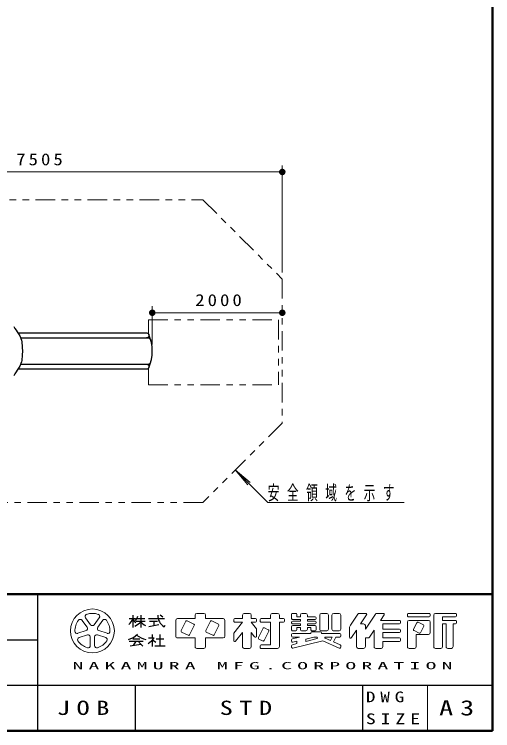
# Model space of a CAD drawing. Units: millimetres on the paper, with parts at other scales. Extents: x -365 to 0, y 0 to 257.
# Drawn here: x -73.6 to 0, y 0 to 110.3 of the extents above; entities that cross this region are included whole.
import ezdxf

# ---------------------------------------------------------------- set-up
doc = ezdxf.new("R2010")
doc.units = ezdxf.units.MM
doc.linetypes.add('USER3', pattern=[8, 3, -1, 1, -1, 1, -1])
doc.layers.add('LY_1', color=7, linetype='Continuous', lineweight=13)
doc.layers.add('LY_2', color=7, linetype='Continuous', lineweight=13)
doc.layers.add('LY_3', color=7, linetype='Continuous')
doc.styles.add('ＭＳ ゴシック', font='')
doc.styles.get('ＭＳ ゴシック').set_extended_font_data('MS Gothic')

# ---------------------------------------------------------------- blocks, each defined once
blk = doc.blocks.new('filled_dot')
at = {"color": 0, "linetype": 'Continuous', "lineweight": -2, "const_width": 1.25}
blk.add_lwpolyline([(-0.625, 0, 1), (0.625, 0, 1)], format="xyb", close=True, dxfattribs=at)

msp = doc.modelspace()

# ---------------------------------------------------------------- linework, layer by layer
at = {"layer": 'LY_1'}
for p, q in [((-32.363, 70.524), (-32.363, 87.008)), ((-107.413, 86.008), (-32.363, 86.008)), ((-52.363, 59.441), (-52.363, 65.336)), ((-52.363, 64.336), (-32.363, 64.336)), ((-39.589, 40.13), (-37.66, 37.832)), ((-39.589, 40.13), (-37.291, 38.202)), ((-34.598, 35.14), (-39.589, 40.13)), ((-34.598, 35.14), (-13.598, 35.14))]:
    msp.add_line(p, q, dxfattribs=at)
at = {"layer": 'LY_1', "linetype": 'USER3'}
for p, q in [((-52.951, 63.239), (-52.951, 61.085)), ((-52.951, 63.239), (-32.951, 63.239)), ((-32.951, 63.239), (-32.951, 53.239)), ((-52.951, 55.797), (-52.951, 53.239)), ((-52.951, 53.239), (-32.951, 53.239))]:
    msp.add_line(p, q, dxfattribs=at)
msp.add_lwpolyline([(-94.319, 35.14), (-107.413, 48.234), (-107.413, 68.646), (-94.319, 81.74), (-44.579, 81.74), (-32.363, 69.524), (-32.363, 47.355), (-44.579, 35.14)], close=True, dxfattribs=at)
at = {"layer": 'LY_1', "lineweight": 25}
for points in [[(-73.684, 62.233), (-73.501, 61.931), (-73.316, 61.637), (-73.152, 61.38), (-73.032, 61.23), (-72.749, 60.783), (-72.63, 60.525), (-72.569, 60.355), (-72.501, 60.113), (-72.451, 59.88), (-72.419, 59.617), (-72.388, 59.334), (-72.356, 59.003), (-72.328, 58.44), (-72.356, 57.877), (-72.388, 57.546), (-72.419, 57.262), (-72.451, 57), (-72.501, 56.767), (-72.569, 56.524), (-72.63, 56.355), (-72.749, 56.096), (-73.032, 55.65), (-73.152, 55.5), (-73.316, 55.243), (-73.501, 54.948), (-73.684, 54.647)], [(-73.036, 61.235), (-53.254, 61.235), (-53.184, 61.228), (-53.116, 61.209), (-53.053, 61.178), (-52.997, 61.135), (-52.95, 61.083), (-52.913, 61.024), (-52.887, 60.958), (-52.874, 60.889), (-52.874, 60.819), (-52.887, 60.75), (-52.913, 60.684), (-52.95, 60.624), (-52.997, 60.572), (-53.053, 60.53), (-53.116, 60.499), (-53.184, 60.479), (-53.254, 60.473)], [(-72.603, 60.473), (-53.074, 60.473), (-53, 60.467), (-52.928, 60.452), (-52.859, 60.425), (-52.795, 60.39), (-52.736, 60.345), (-52.685, 60.292), (-52.642, 60.232), (-52.607, 60.167), (-52.583, 60.097)], [(-53.254, 56.409), (-53.184, 56.402), (-53.116, 56.383), (-53.053, 56.352), (-52.997, 56.309), (-52.95, 56.257), (-52.913, 56.198), (-52.887, 56.132), (-52.874, 56.063), (-52.874, 55.993), (-52.887, 55.924), (-52.913, 55.858), (-52.95, 55.798), (-52.997, 55.746), (-53.053, 55.704), (-53.116, 55.673), (-53.184, 55.653), (-53.254, 55.647), (-73.034, 55.647)], [(-72.602, 56.409), (-53.074, 56.409), (-53, 56.414), (-52.928, 56.43), (-52.859, 56.456), (-52.795, 56.492), (-52.736, 56.537), (-52.685, 56.59), (-52.642, 56.649), (-52.607, 56.715), (-52.583, 56.784)]]:
    msp.add_lwpolyline(points, dxfattribs=at)
msp.add_arc((-58.713, 58.441), 6.35, 336.15553, 23.84447, dxfattribs=at)
at = {"layer": 'LY_2', "lineweight": 50}
for p, q in [((0, 0), (0, 257)), ((-365, 21), (0, 21)), ((-365, 0), (0, 0))]:
    msp.add_line(p, q, dxfattribs=at)
at = {"layer": 'LY_2', "lineweight": 25}
for p, q in [((-70, 21), (-70, 0)), ((-55.361, 17.793), (-55.361, 15.903)), ((-54.146, 17.793), (-54.146, 15.903)), ((-50.719, 17.467), (-51.16, 17.761)), ((-55.901, 17.253), (-54.956, 17.253)), ((-54.915, 16.848), (-53.471, 16.848)), ((-54.769, 17.253), (-53.525, 17.253)), ((-52.931, 17.253), (-50.501, 17.253)), ((-52.796, 16.848), (-51.581, 16.848)), ((-52.121, 16.848), (-52.121, 16.173)), ((-52.889, 16.02), (-51.353, 16.327)), ((-52.391, 14.823), (-52.391, 14.283)), ((-51.176, 14.823), (-51.176, 13.068)), ((-182.5, 14), (-70, 14)), ((-55.901, 13.784), (-53.741, 13.784)), ((-55.765, 13.067), (-54.113, 13.304)), ((-55.361, 14.148), (-54.281, 14.148)), ((-54.899, 13.784), (-55.289, 13.136)), ((-54.416, 13.607), (-53.81, 13.001)), ((-52.931, 14.283), (-52.051, 14.283)), ((-52.391, 13.91), (-52.391, 12.933)), ((-52.34, 13.96), (-51.796, 13.646)), ((-51.783, 14.148), (-50.568, 14.148)), ((-51.986, 13.068), (-50.366, 13.068)), ((-237.5, 7), (0, 7)), ((-55, 7), (-55, 0)), ((-20, 7), (-20, 0))]:
    msp.add_line(p, q, dxfattribs=at)
at = {"layer": 'LY_2'}
for p, q in [((-45.776, 17.793), (-45.776, 17.253)), ((-45.506, 18.063), (-44.426, 18.063)), ((-44.156, 17.793), (-44.156, 17.253)), ((-38.486, 17.793), (-38.486, 17.253)), ((-38.216, 18.063), (-37.406, 18.063)), ((-37.136, 17.793), (-37.136, 17.253)), ((-34.166, 17.793), (-34.166, 17.253)), ((-33.896, 18.063), (-33.086, 18.063)), ((-32.816, 17.793), (-32.816, 17.253)), ((-30.926, 17.901), (-30.926, 17.28)), ((-30.764, 18.063), (-30.278, 18.063)), ((-30.116, 17.901), (-30.116, 17.523)), ((-29.576, 17.793), (-29.576, 17.523)), ((-28.766, 18.063), (-29.306, 18.063)), ((-28.496, 17.793), (-28.496, 17.523)), ((-26.606, 17.793), (-26.606, 15.633)), ((-26.336, 18.063), (-25.526, 18.063)), ((-25.256, 17.793), (-25.256, 15.633)), ((-24.716, 17.793), (-24.716, 15.633)), ((-24.446, 18.063), (-23.636, 18.063)), ((-23.366, 17.793), (-23.366, 15.633)), ((-21.88, 16.242), (-20.746, 17.943)), ((-20.521, 18.063), (-19.529, 18.063)), ((-20.306, 16.443), (-19.394, 17.811)), ((-19.586, 15.633), (-18.046, 17.943)), ((-17.821, 18.063), (-16.829, 18.063)), ((-17.246, 16.983), (-16.694, 17.811)), ((-13.106, 17.901), (-13.106, 17.685)), ((-12.944, 18.063), (-9.758, 18.063)), ((-9.596, 17.901), (-9.596, 17.685)), ((-9.056, 17.793), (-9.056, 12.933)), ((-8.786, 18.063), (-5.708, 18.063)), ((-5.546, 17.901), (-5.546, 17.685)), ((-62.39, 15.917), (-63.175, 16.997)), ((-62.629, 17.393), (-61.844, 16.313)), ((-61.298, 16.313), (-60.513, 17.393)), ((-59.967, 16.997), (-60.752, 15.917)), ((-48.746, 16.983), (-48.746, 14.553)), ((-48.476, 17.253), (-45.776, 17.253)), ((-47.198, 16.838), (-47.918, 15.4)), ((-45.975, 16.408), (-46.981, 16.911)), ((-44.156, 17.253), (-41.456, 17.253)), ((-43.418, 16.838), (-44.138, 15.4)), ((-42.195, 16.408), (-43.201, 16.911)), ((-41.186, 16.983), (-41.186, 14.553)), ((-39.836, 17.091), (-39.836, 16.875)), ((-38.486, 16.713), (-39.836, 15.026)), ((-39.674, 17.253), (-38.486, 17.253)), ((-39.674, 16.713), (-38.486, 16.713)), ((-37.136, 17.253), (-36.488, 17.253)), ((-37.136, 16.713), (-36.326, 15.701)), ((-37.136, 16.713), (-36.488, 16.713)), ((-36.326, 17.091), (-36.326, 16.875)), ((-35.786, 17.091), (-35.786, 16.875)), ((-35.624, 17.253), (-34.166, 17.253)), ((-35.624, 16.713), (-34.166, 16.713)), ((-34.166, 16.713), (-34.166, 13.203)), ((-32.816, 17.253), (-32.168, 17.253)), ((-32.816, 16.713), (-32.816, 12.933)), ((-32.816, 16.713), (-32.168, 16.713)), ((-32.006, 17.091), (-32.006, 16.875)), ((-30.926, 16.686), (-30.926, 16.605)), ((-30.764, 17.118), (-29.576, 17.118)), ((-30.764, 16.848), (-29.576, 16.848)), ((-30.116, 17.523), (-29.576, 17.523)), ((-29.576, 17.118), (-29.576, 16.848)), ((-28.496, 17.523), (-27.308, 17.523)), ((-28.496, 17.118), (-27.308, 17.118)), ((-28.496, 17.118), (-28.496, 16.848)), ((-28.496, 16.848), (-27.308, 16.848)), ((-27.146, 17.361), (-27.146, 17.28)), ((-27.146, 16.686), (-27.146, 16.605)), ((-17.246, 16.983), (-14.348, 16.983)), ((-14.186, 16.821), (-14.186, 16.605)), ((-13.106, 16.713), (-13.106, 12.933)), ((-12.944, 17.523), (-9.758, 17.523)), ((-12.836, 16.983), (-9.866, 16.983)), ((-11.666, 16.622), (-12.17, 15.616)), ((-11.449, 16.695), (-10.659, 16.3)), ((-9.596, 16.713), (-9.596, 15.093)), ((-7.706, 17.523), (-7.706, 16.983)), ((-7.706, 17.523), (-5.708, 17.523)), ((-7.706, 16.983), (-5.708, 16.983)), ((-5.546, 16.821), (-5.546, 16.605)), ((-46.622, 14.752), (-45.902, 16.19)), ((-42.842, 14.752), (-42.122, 16.19)), ((-36.326, 15.701), (-36.326, 14.543)), ((-35.318, 15.758), (-36.038, 14.32)), ((-35.101, 15.831), (-34.527, 15.544)), ((-30.926, 16.011), (-30.926, 15.525)), ((-30.764, 16.443), (-29.576, 16.443)), ((-30.764, 16.173), (-29.576, 16.173)), ((-30.116, 15.903), (-29.576, 15.903)), ((-30.116, 15.903), (-30.116, 15.525)), ((-29.576, 16.443), (-29.576, 16.173)), ((-29.576, 15.903), (-29.576, 15.633)), ((-28.496, 16.443), (-27.308, 16.443)), ((-28.496, 16.443), (-28.496, 16.173)), ((-28.496, 16.173), (-27.308, 16.173)), ((-28.496, 15.903), (-28.496, 15.633)), ((-28.496, 15.903), (-27.956, 15.903)), ((-27.956, 15.903), (-27.956, 15.525)), ((-27.146, 16.011), (-27.146, 15.525)), ((-22.016, 15.793), (-22.016, 14.413)), ((-21.719, 14.323), (-20.936, 15.498)), ((-20.936, 15.498), (-20.936, 12.933)), ((-20.306, 16.443), (-19.856, 16.443)), ((-19.586, 16.173), (-19.586, 15.633)), ((-18.966, 14.404), (-18.236, 15.498)), ((-18.236, 15.498), (-18.236, 12.933)), ((-16.886, 16.443), (-14.348, 16.443)), ((-16.886, 16.443), (-16.886, 15.633)), ((-16.886, 15.633), (-14.348, 15.633)), ((-14.186, 15.471), (-14.186, 15.255)), ((-10.586, 16.082), (-11.09, 15.076)), ((-7.706, 16.443), (-7.166, 16.443)), ((-7.706, 16.443), (-7.706, 12.933)), ((-7.166, 16.443), (-7.166, 12.933)), ((-6.086, 16.443), (-5.708, 16.443)), ((-6.086, 16.443), (-6.086, 12.933)), ((-63.828, 14.985), (-62.559, 15.397)), ((-62.35, 14.755), (-63.62, 14.343)), ((-61.908, 13.099), (-61.908, 14.434)), ((-61.233, 14.434), (-61.233, 13.099)), ((-59.522, 14.343), (-60.792, 14.755)), ((-60.583, 15.397), (-59.313, 14.985)), ((-47.845, 15.183), (-46.839, 14.68)), ((-44.065, 15.183), (-43.059, 14.68)), ((-39.836, 15.026), (-39.836, 13.868)), ((-38.486, 15.093), (-39.547, 13.766)), ((-38.486, 15.093), (-38.486, 12.933)), ((-37.136, 15.093), (-36.614, 14.441)), ((-37.136, 15.093), (-37.136, 12.933)), ((-34.454, 15.326), (-35.174, 13.888)), ((-30.926, 14.796), (-30.926, 14.58)), ((-29.74, 14.418), (-30.803, 14.152)), ((-30.764, 15.363), (-30.278, 15.363)), ((-30.764, 14.958), (-27.956, 14.958)), ((-30.764, 14.418), (-29.74, 14.418)), ((-29.306, 15.363), (-28.766, 15.363)), ((-27.513, 14.418), (-28.766, 14.105)), ((-27.956, 15.066), (-27.956, 14.958)), ((-27.794, 15.363), (-27.308, 15.363)), ((-27.794, 15.228), (-26.498, 15.228)), ((-27.513, 14.418), (-27.053, 14.418)), ((-26.336, 15.363), (-25.526, 15.363)), ((-26.336, 15.066), (-26.336, 14.958)), ((-26.336, 14.958), (-23.528, 14.958)), ((-25.738, 14.418), (-24.712, 14.418)), ((-24.968, 13.906), (-24.712, 14.418)), ((-24.474, 13.687), (-24.108, 14.418)), ((-24.446, 15.363), (-23.636, 15.363)), ((-24.108, 14.418), (-23.528, 14.418)), ((-23.366, 14.796), (-23.366, 14.58)), ((-16.886, 15.093), (-16.886, 14.283)), ((-16.886, 15.093), (-14.348, 15.093)), ((-12.097, 15.399), (-11.307, 15.004)), ((-11.756, 14.823), (-11.756, 12.933)), ((-11.756, 14.823), (-9.866, 14.823)), ((-48.476, 14.283), (-45.776, 14.283)), ((-45.776, 14.283), (-45.776, 12.933)), ((-44.156, 14.283), (-41.456, 14.283)), ((-44.156, 14.283), (-44.156, 12.933)), ((-35.965, 14.103), (-35.391, 13.816)), ((-30.926, 13.995), (-30.926, 13.773)), ((-30.116, 13.406), (-30.803, 13.234)), ((-26.15, 13.841), (-30.725, 12.697)), ((-30.116, 13.768), (-30.725, 13.615)), ((-30.116, 13.768), (-30.116, 13.406)), ((-27.023, 14.179), (-28.766, 13.743)), ((-28.766, 14.105), (-28.766, 13.743)), ((-26.15, 13.841), (-23.594, 12.705)), ((-25.771, 14.263), (-24.968, 13.906)), ((-24.474, 13.687), (-23.462, 13.237)), ((-19.586, 14.283), (-19.19, 14.283)), ((-19.586, 14.283), (-19.586, 12.933)), ((-16.886, 14.283), (-14.348, 14.283)), ((-16.886, 13.743), (-16.886, 12.933)), ((-16.886, 13.743), (-14.348, 13.743)), ((-14.186, 14.121), (-14.186, 13.905)), ((-45.506, 12.663), (-44.426, 12.663)), ((-38.216, 12.663), (-37.406, 12.663)), ((-35.786, 13.041), (-35.786, 12.825)), ((-35.624, 13.203), (-34.166, 13.203)), ((-35.624, 12.663), (-33.086, 12.663)), ((-30.926, 13.077), (-30.926, 12.854)), ((-23.366, 13.089), (-23.366, 12.853)), ((-20.666, 12.663), (-19.856, 12.663)), ((-17.966, 12.663), (-17.156, 12.663)), ((-12.836, 12.663), (-12.026, 12.663)), ((-8.786, 12.663), (-7.976, 12.663)), ((-6.896, 12.663), (-6.356, 12.663)), ((-10, 7), (-10, 0))]:
    msp.add_line(p, q, dxfattribs=at)
msp.add_circle((-61.571, 15.363), 3.375, dxfattribs=at)
for centre, radius, start, end in [((-62.356, 17.592), 0.338, 109.39847, 215.99997), ((-61.571, 15.363), 2.7, 70.60155, 109.39847), ((-60.786, 17.592), 0.338, 324, 70.60155), ((-45.506, 17.793), 0.27, 89.99998, 179.99996), ((-44.426, 17.793), 0.27, 0, 89.99998), ((-38.216, 17.793), 0.27, 89.99998, 179.99996), ((-37.406, 17.793), 0.27, 0, 89.99998), ((-33.896, 17.793), 0.27, 89.99998, 179.99996), ((-33.086, 17.793), 0.27, 0, 89.99998), ((-30.764, 17.901), 0.162, 89.99998, 179.99996), ((-30.278, 17.901), 0.162, 0, 89.99998), ((-29.306, 17.793), 0.27, 89.99998, 179.99996), ((-28.766, 17.793), 0.27, 0, 89.99998), ((-26.336, 17.793), 0.27, 89.99998, 179.99996), ((-25.526, 17.793), 0.27, 0, 89.99998), ((-24.446, 17.793), 0.27, 89.99998, 179.99996), ((-23.636, 17.793), 0.27, 0, 89.99998), ((-20.521, 17.793), 0.27, 89.99998, 146.30984), ((-19.529, 17.901), 0.162, 326.31015, 89.99998), ((-17.821, 17.793), 0.27, 89.99998, 146.3098), ((-16.829, 17.901), 0.162, 326.31003, 89.99998), ((-12.944, 17.901), 0.162, 89.99998, 179.99996), ((-12.944, 17.685), 0.162, 179.99998, 270.00002), ((-9.758, 17.901), 0.162, 0, 89.99998), ((-9.758, 17.685), 0.162, 270.00002, 0), ((-8.786, 17.793), 0.27, 89.99998, 179.99996), ((-5.708, 17.901), 0.162, 0, 89.99998), ((-5.708, 17.685), 0.162, 270.00002, 0), ((-61.571, 15.363), 2.7, 142.60154, 181.39846), ((-63.448, 16.798), 0.338, 35.99999, 142.60154), ((-59.694, 16.798), 0.338, 37.39846, 143.99995), ((-61.571, 15.363), 2.7, 358.60155, 37.39847), ((-48.476, 16.983), 0.27, 89.99998, 179.99996), ((-47.054, 16.766), 0.162, 63.43492, 153.43499), ((-43.274, 16.766), 0.162, 63.43492, 153.43499), ((-41.456, 16.983), 0.27, 0, 89.99998), ((-39.674, 17.091), 0.162, 89.99998, 179.99996), ((-39.674, 16.875), 0.162, 179.99998, 270.00002), ((-36.488, 17.091), 0.162, 0, 89.99998), ((-36.488, 16.875), 0.162, 270.00002, 0), ((-35.624, 17.091), 0.162, 89.99998, 179.99996), ((-35.624, 16.875), 0.162, 179.99998, 270.00002), ((-32.168, 17.091), 0.162, 0, 89.99998), ((-32.168, 16.875), 0.162, 270.00002, 0), ((-30.764, 17.28), 0.162, 179.99998, 270.00002), ((-30.764, 16.686), 0.162, 89.99998, 179.99996), ((-30.764, 16.605), 0.162, 179.99998, 270.00002), ((-27.308, 17.361), 0.162, 0, 89.99998), ((-27.308, 17.28), 0.162, 270.00002, 0), ((-27.308, 16.686), 0.162, 0, 89.99998), ((-27.308, 16.605), 0.162, 270.00002, 0), ((-14.348, 16.821), 0.162, 0, 89.99998), ((-14.348, 16.605), 0.162, 270.00002, 0), ((-12.836, 16.713), 0.27, 89.99998, 179.99996), ((-11.522, 16.55), 0.162, 63.43447, 153.43474), ((-9.866, 16.713), 0.27, 0, 89.99998), ((-5.708, 16.821), 0.162, 0, 89.99998), ((-5.708, 16.605), 0.162, 270.00002, 0), ((-62.663, 15.718), 0.338, 287.99998, 35.99999), ((-61.571, 16.512), 0.338, 215.99998, 324), ((-60.479, 15.718), 0.338, 143.99996, 251.99999), ((-46.047, 16.263), 0.162, 333.4349, 63.43487), ((-42.267, 16.263), 0.162, 333.4349, 63.43487), ((-35.174, 15.686), 0.162, 63.43487, 153.43498), ((-34.599, 15.399), 0.162, 333.43492, 63.43493), ((-30.764, 16.011), 0.162, 89.99998, 179.99996), ((-30.764, 15.525), 0.162, 179.99998, 270.00002), ((-30.278, 15.525), 0.162, 270.00002, 0), ((-29.306, 15.633), 0.27, 179.99998, 270.00002), ((-28.766, 15.633), 0.27, 270.00002, 0), ((-27.794, 15.525), 0.162, 179.99998, 270.00002), ((-27.308, 16.011), 0.162, 0, 89.99998), ((-27.308, 15.525), 0.162, 270.00002, 0), ((-26.336, 15.633), 0.27, 179.99998, 270.00002), ((-25.526, 15.633), 0.27, 270.00002, 0), ((-24.446, 15.633), 0.27, 179.99998, 270.00002), ((-23.636, 15.633), 0.27, 270.00002, 0), ((-21.206, 15.793), 0.81, 146.30999, 179.99996), ((-19.856, 16.173), 0.27, 0, 89.99998), ((-14.348, 15.471), 0.162, 0, 89.99998), ((-12.025, 15.544), 0.162, 153.43517, 243.43529), ((-10.731, 16.155), 0.162, 333.43484, 63.43447), ((-63.933, 15.306), 0.338, 181.39848, 287.99997), ((-63.516, 14.022), 0.338, 107.99999, 214.60154), ((-62.246, 14.434), 0.338, 359.99997, 107.99999), ((-60.896, 14.434), 0.338, 71.99997, 179.99999), ((-59.626, 14.022), 0.338, 325.39847, 71.99996), ((-59.209, 15.306), 0.338, 252.00001, 358.60156), ((-48.476, 14.553), 0.27, 179.99998, 270.00002), ((-47.773, 15.328), 0.162, 153.43495, 243.43485), ((-46.766, 14.825), 0.162, 243.43498, 333.43496), ((-43.993, 15.328), 0.162, 153.43495, 243.43485), ((-42.986, 14.825), 0.162, 243.43498, 333.43496), ((-41.456, 14.553), 0.27, 270.00002, 0), ((-36.488, 14.543), 0.162, 218.65962, 0), ((-30.764, 14.796), 0.162, 89.99998, 179.99996), ((-30.764, 14.58), 0.162, 179.99998, 270.00002), ((-27.794, 15.066), 0.162, 89.99998, 179.99996), ((-27.053, 14.297), 0.121, 284.0365, 89.99998), ((-26.498, 15.066), 0.162, 0, 89.99998), ((-25.738, 14.337), 0.081, 89.99998, 246.03817), ((-23.528, 14.796), 0.162, 0, 89.99998), ((-23.528, 14.58), 0.162, 270.00002, 0), ((-21.854, 14.413), 0.162, 179.99998, 326.30997), ((-19.19, 14.553), 0.27, 270.00002, 326.31002), ((-14.348, 15.255), 0.162, 270.00002, 0), ((-11.234, 15.149), 0.162, 243.43534, 333.43491), ((-9.866, 15.093), 0.27, 270.00002, 0), ((-61.571, 15.363), 2.7, 214.60156, 253.39848), ((-61.571, 15.363), 2.7, 286.60155, 325.39847), ((-39.674, 13.868), 0.162, 179.99998, 321.34037), ((-35.893, 14.248), 0.162, 153.43487, 243.4348), ((-35.318, 13.961), 0.162, 243.43487, 333.43498), ((-30.764, 13.995), 0.162, 104.03614, 179.99996), ((-30.764, 13.773), 0.162, 179.99998, 284.03612), ((-30.764, 13.077), 0.162, 104.03614, 179.99996), ((-23.528, 13.089), 0.162, 0, 66.03701), ((-14.348, 14.121), 0.162, 0, 89.99998), ((-14.348, 13.905), 0.162, 270.00002, 0), ((-62.246, 13.099), 0.338, 253.39847, 359.99997), ((-60.896, 13.099), 0.338, 179.99999, 286.60154), ((-45.506, 12.933), 0.27, 179.99998, 270.00002), ((-44.426, 12.933), 0.27, 270.00002, 0), ((-38.216, 12.933), 0.27, 179.99998, 270.00002), ((-37.406, 12.933), 0.27, 270.00002, 0), ((-35.624, 13.041), 0.162, 89.99998, 179.99996), ((-35.624, 12.825), 0.162, 179.99998, 270.00002), ((-33.086, 12.933), 0.27, 270.00002, 0), ((-30.764, 12.854), 0.162, 179.99998, 284.03612), ((-23.528, 12.853), 0.162, 246.03699, 0), ((-20.666, 12.933), 0.27, 179.99998, 270.00002), ((-19.856, 12.933), 0.27, 270.00002, 0), ((-17.966, 12.933), 0.27, 179.99998, 270.00002), ((-17.156, 12.933), 0.27, 270.00002, 0), ((-12.836, 12.933), 0.27, 179.99998, 270.00002), ((-12.026, 12.933), 0.27, 270.00002, 0), ((-8.786, 12.933), 0.27, 179.99998, 270.00002), ((-7.976, 12.933), 0.27, 270.00002, 0), ((-6.896, 12.933), 0.27, 179.99998, 270.00002), ((-6.356, 12.933), 0.27, 270.00002, 0)]:
    msp.add_arc(centre, radius, start, end, dxfattribs=at)
at = {"layer": 'LY_2', "lineweight": 25}
for centre, radius, start, end in [((-49.563, 17.694), 1.953, 177.09472, 240.51891), ((-57.466, 18.084), 2.285, 311.36185, 337.13638), ((-53.383, 18.427), 2.345, 212.50346, 230.00631), ((-56.374, 18.818), 3.034, 295.86917, 317.23867), ((-56.002, 18.047), 1.467, 313.72108, 343.54317), ((-51.918, 18.818), 3.034, 222.76131, 240.10806), ((-51.54, 16.805), 1.299, 321.42112, 334.8249), ((-56.898, 17.257), 3.32, 285.11261, 313.40619), ((-52.77, 17.194), 3.192, 231.17281, 259.75506), ((-55.66, 17.226), 4.657, 304.87257, 320.80411)]:
    msp.add_arc(centre, radius, start, end, dxfattribs=at)

# ---------------------------------------------------------------- block references
at = {"layer": 'LY_1', "xscale": 0.4, "yscale": 0.4, "rotation": 180}
for p in [(-32.363, 86.008), (-32.363, 64.336)]:
    msp.add_blockref('filled_dot', p, dxfattribs=at)
at = {"layer": 'LY_1', "xscale": 0.4, "yscale": 0.4}
msp.add_blockref('filled_dot', (-52.363, 64.336), dxfattribs=at)

# ---------------------------------------------------------------- texts
at = {"layer": 'LY_1', "style": 'ＭＳ ゴシック'}
for s, insert, char_height, attachment_point in [('\\T1.33;\\W1.15;7505', (-69.479, 87.008), 1.833, 8), ('\\T1.33;\\W1.15;2000', (-41.94, 65.336), 1.833, 8), ('\\T1.64;\\W0.6;安全領域を示す', (-34.598, 35.29), 2.199, 7)]:
    msp.add_mtext(s, dxfattribs=dict(at, insert=insert, char_height=char_height, attachment_point=attachment_point))
at = {"layer": 'LY_2', "style": 'ＭＳ ゴシック'}
for s, insert, char_height, attachment_point in [('\\T1.5;\\W2.2;NAKAMURA\\~MFG.CORPORATION', (-35, 10), 1.1, 5), ('\\T1.52;\\W1.3;DWG', (-19.5, 5.188), 1.65, 4), ('\\T1.5;\\W1.35;JOB', (-62.5, 3.5), 2.199, 5), ('\\T1.5;\\W1.35;A3', (-5, 3.5), 2.346, 5), ('\\T1.5;\\W1.35;SIZE', (-19.5, 1.812), 1.65, 4)]:
    msp.add_mtext(s, dxfattribs=dict(at, insert=insert, char_height=char_height, attachment_point=attachment_point))
at = {"layer": 'LY_3', "insert": (-42, 3.5), "char_height": 2.199, "attachment_point": 4, "style": 'ＭＳ ゴシック'}
msp.add_mtext('\\T1.5;\\W1.35;STD', dxfattribs=at)

doc.saveas('drawing.dxf')
